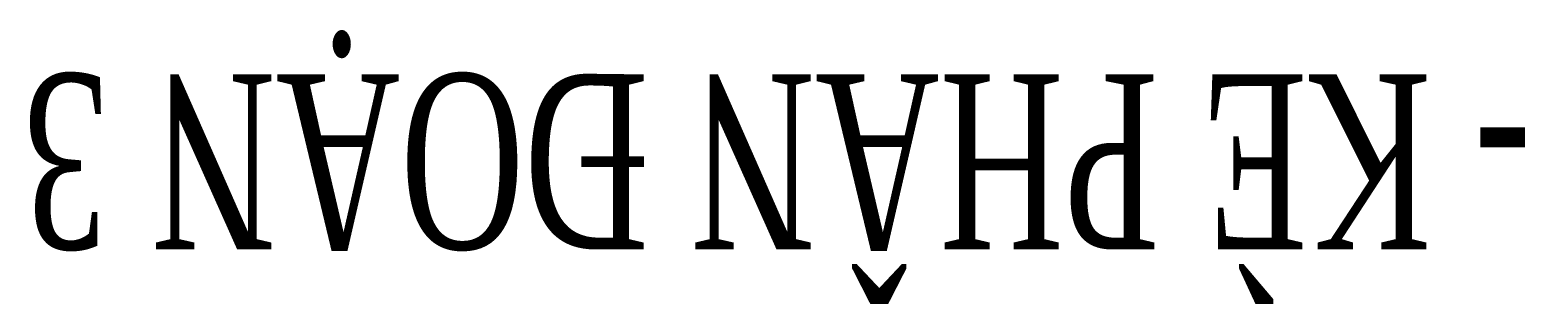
# Model space of a CAD drawing. Extents: x -57534 to 10615, y -13723 to 96319.
# Drawn here: x -17555 to -16871, y 52336 to 52462 of the extents above; entities that cross this region are included whole.
import ezdxf

# ---------------------------------------------------------------- set-up
doc = ezdxf.new("R2010")
doc.units = 0
doc.header["$LTSCALE"] = 5
doc.header["$MEASUREMENT"] = 0
doc.layers.add('DIMENSION', color=4, linetype='CONTINUOUS')
doc.layers.add('TEXT', color=3, linetype='CONTINUOUS')
doc.styles.add('THUONG', font='vntimeh.shx', dxfattribs={"width": 0.65})

# ---------------------------------------------------------------- blocks, each defined once
blk = doc.blocks.new('A$C7E87390C')
at = {"layer": 'TEXT', "style": 'THUONG', "width": 0.65}
blk.add_text('- KÌ ph©n ®o¹n 3', height=80, dxfattribs=at).set_placement((7807.888935804411, 2540.119431510519))

msp = doc.modelspace()

# ---------------------------------------------------------------- block references
at = {"layer": 'DIMENSION', "ltscale": 5, "rotation": 180}
msp.add_blockref('A$C7E87390C', (-9060.53032447485, 54981.48124046116), dxfattribs=at)

doc.saveas('drawing.dxf')
